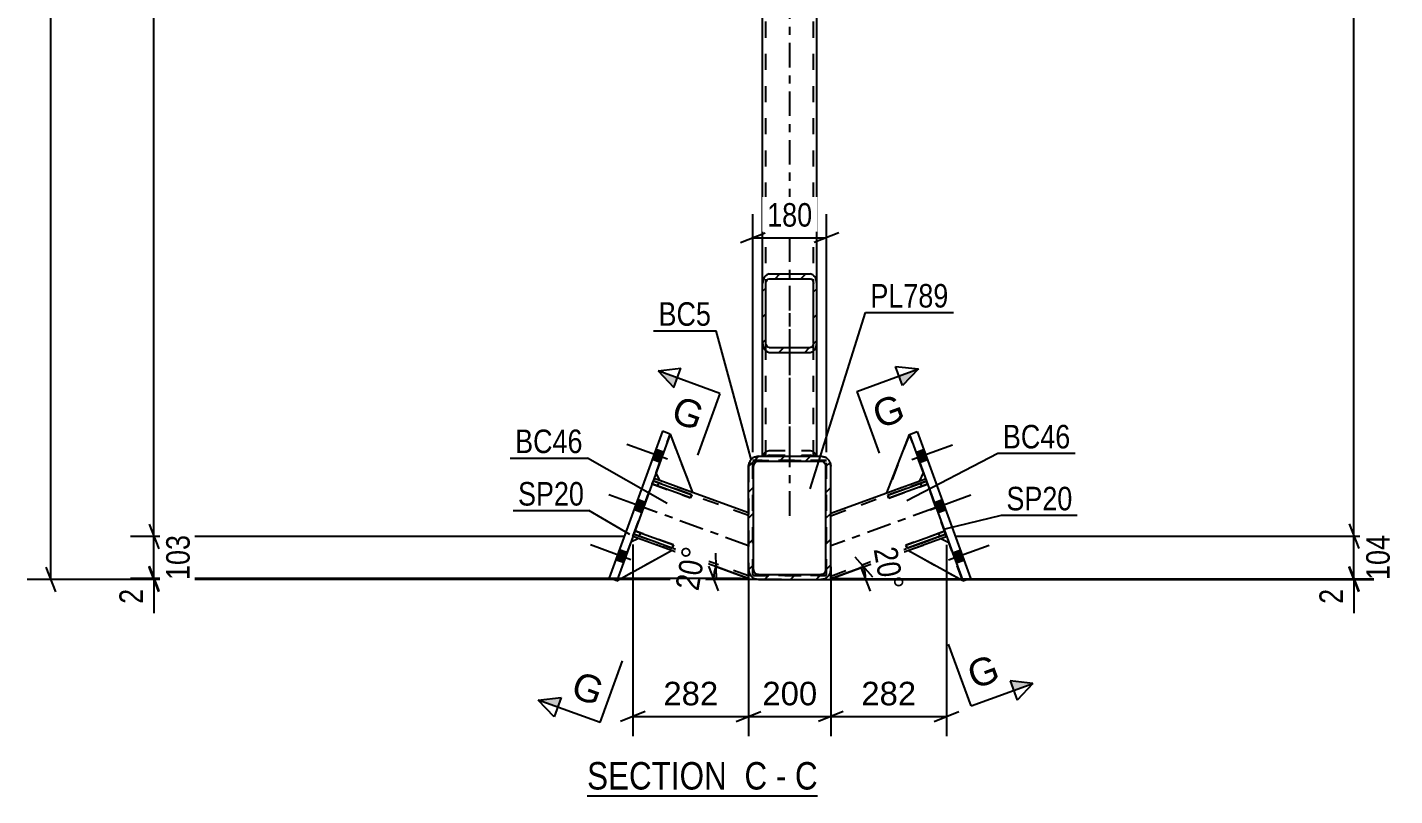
# Model space of a CAD drawing. Header units: millimetres. Extents: x 0 to 841, y 0 to 594.
# Drawn here: x 300.2 to 466.7, y 310.8 to 404.3 of the extents above; entities that cross this region are included whole.
import ezdxf

# ---------------------------------------------------------------- set-up
doc = ezdxf.new("R2010")
doc.units = ezdxf.units.MM
doc.linetypes.add('DXK_LINE_DOT2', pattern=[3.9198, 1.9599, -1.9599])
doc.linetypes.add('DXK_LINE_DOT3', pattern=[5.9187, 2.979, -0.9799, 0.9799, -0.9799])
doc.styles.add('Arial', font='arial.ttf', dxfattribs={"height": 0.2})
doc.styles.add('Arial Narrow', font='ARIALN.TTF', dxfattribs={"height": 0.2})

# ---------------------------------------------------------------- blocks, each defined once
blk = doc.blocks.new('Unknown-318891679-12 - 5381')
at = {"color": 6, "linetype": 'Continuous'}
blk.add_line((368.37, 310.77), (396.44, 310.77), dxfattribs=at)
at = {"color": 0, "linetype": 'Continuous'}
for points in [[(386.48, 311.52), (386.48, 315.02), (368.37, 315.02), (368.37, 311.52)], [(390.3, 311.52), (390.3, 315.02), (387.53, 315.02), (387.53, 311.52)], [(392.63, 311.52), (392.63, 315.02), (391.35, 315.02), (391.35, 311.52)], [(396.44, 311.52), (396.44, 315.02), (393.68, 315.02), (393.68, 311.52)]]:
    blk.add_wipeout(points, dxfattribs=at)
at = {"color": 7, "linetype": 'Continuous', "style": 'Arial Narrow'}
for s, p in [('SECTION ', (368.37, 311.52)), ('C', (387.53, 311.52)), ('C', (393.68, 311.52)), ('-', (391.35, 311.52))]:
    blk.add_text(s, height=3.34, dxfattribs=at).set_placement(p)
blk = doc.blocks.new('Part-318891679-5391 - 5381')
at = {"color": 7, "linetype": 'DXK_LINE_DOT2'}
for p, q in [((411.9, 342.97), (407.2, 341.26)), ((412.04, 342.6), (411.9, 342.97)), ((407.34, 340.89), (412.04, 342.6)), ((411.33, 342.34), (411.2, 342.71)), ((407.2, 341.26), (407.34, 340.89))]:
    blk.add_line(p, q, dxfattribs=at)
blk = doc.blocks.new('Part-318891679-5387 - 5381')
at = {"color": 2, "linetype": 'Continuous'}
for p, q in [((404.88, 347.65), (407.61, 354.76)), ((408.87, 349.1), (409.32, 350.07)), ((404.88, 347.65), (408.87, 349.1))]:
    blk.add_line(p, q, dxfattribs=at)
at = {"color": 7, "linetype": 'DXK_LINE_DOT2'}
blk.add_line((409.32, 350.07), (407.61, 354.76), dxfattribs=at)
blk = doc.blocks.new('Part-318891679-5388 - 5381')
at = {"color": 7, "linetype": 'DXK_LINE_DOT2'}
for p, q in [((407.61, 354.76), (404.88, 347.65)), ((409.32, 350.07), (407.61, 354.76)), ((408.87, 349.1), (409.32, 350.07)), ((404.88, 347.65), (408.87, 349.1))]:
    blk.add_line(p, q, dxfattribs=at)
blk = doc.blocks.new('Part-318891679-5453 - 5381')
at = {"linetype": 'Continuous'}
h = blk.add_hatch(dxfattribs=at)
h.set_pattern_fill('', scale=0.7, style=0, pattern_type=0)
h.set_pattern_definition([(45, (389.7443, 365.8954), (-1.57154, 1.57154), [])])
h.paths.add_polyline_path([(389.74, 373.13), (389.74, 365.9), (389.81, 365.45), (389.98, 365.08), (390.24, 364.83), (390.54, 364.74), (395.54, 364.74), (395.85, 364.83), (396.11, 365.08), (396.28, 365.45), (396.34, 365.9), (396.34, 373.13), (396.28, 373.57), (396.11, 373.95), (395.85, 374.2), (395.54, 374.29), (390.54, 374.29), (390.24, 374.2), (389.98, 373.95), (389.81, 373.57)])
h.paths.add_polyline_path([(390.26, 373.54), (390.39, 373.67), (390.54, 373.71), (395.54, 373.71), (395.7, 373.67), (395.83, 373.54), (395.91, 373.35), (395.94, 373.13), (395.94, 365.9), (395.91, 365.67), (395.83, 365.49), (395.7, 365.36), (395.54, 365.32), (390.54, 365.32), (390.39, 365.36), (390.26, 365.49), (390.17, 365.67), (390.14, 365.9), (390.14, 373.13), (390.17, 373.35)])
at = {"color": 2, "linetype": 'Continuous'}
for p, q in [((389.81, 373.57), (389.74, 373.13)), ((389.74, 365.9), (389.74, 373.13)), ((390.14, 373.13), (390.17, 373.35)), ((390.14, 365.9), (390.14, 373.13)), ((390.54, 374.29), (390.24, 374.2)), ((390.39, 373.67), (390.54, 373.71)), ((390.54, 374.29), (395.54, 374.29)), ((390.54, 373.71), (395.54, 373.71)), ((395.85, 374.2), (395.54, 374.29)), ((395.54, 373.71), (395.7, 373.67)), ((395.91, 373.35), (395.94, 373.13)), ((395.94, 365.9), (395.94, 373.13)), ((396.34, 373.13), (396.28, 373.57)), ((396.34, 365.9), (396.34, 373.13)), ((389.74, 352.09), (389.74, 365.9)), ((389.74, 365.9), (389.81, 365.45)), ((390.17, 365.67), (390.14, 365.9)), ((390.24, 364.83), (390.54, 364.74)), ((390.54, 365.32), (390.39, 365.36)), ((390.54, 365.32), (395.54, 365.32)), ((390.54, 364.74), (395.54, 364.74)), ((395.7, 365.36), (395.54, 365.32)), ((395.54, 364.74), (395.85, 364.83)), ((395.94, 365.9), (395.91, 365.67)), ((396.28, 365.45), (396.34, 365.9)), ((396.34, 352.09), (396.34, 365.9))]:
    blk.add_line(p, q, dxfattribs=at)
at = {"color": 7, "linetype": 'DXK_LINE_DOT2'}
for p, q in [((389.74, 365.9), (389.74, 373.13)), ((390.14, 352.09), (390.14, 373.13)), ((395.94, 352.09), (395.94, 373.13)), ((396.34, 365.9), (396.34, 373.13)), ((396.34, 352.09), (389.74, 352.09)), ((389.81, 352.09), (389.98, 352.47)), ((389.98, 352.47), (390.24, 352.73)), ((390.24, 352.73), (390.54, 352.81)), ((390.39, 352.19), (390.28, 352.09)), ((390.54, 352.24), (390.39, 352.19)), ((390.54, 352.81), (395.54, 352.81)), ((390.54, 352.24), (395.54, 352.24)), ((395.54, 352.81), (395.85, 352.73)), ((395.7, 352.19), (395.54, 352.24)), ((395.8, 352.09), (395.7, 352.19)), ((395.85, 352.73), (396.11, 352.47)), ((396.11, 352.47), (396.28, 352.09))]:
    blk.add_line(p, q, dxfattribs=at)
at = {"color": 7, "linetype": 'DXK_LINE_DOT3'}
blk.add_line((393.04, 344.86), (393.04, 369.51), dxfattribs=at)
at = {"color": 2, "linetype": 'Continuous'}
for centre, radius, start, end in [((390.83, 373.33), 1.05, 124.1735, 166.5321), ((390.69, 373.23), 0.527, 124.1735, 166.5321), ((395.4, 373.23), 0.527, 13.4679, 55.8265), ((395.26, 373.33), 1.05, 13.4679, 55.8265), ((390.83, 365.7), 1.05, 193.4679, 235.8265), ((390.69, 365.8), 0.527, 193.4679, 235.8265), ((395.4, 365.8), 0.527, 304.1735, 346.5321), ((395.26, 365.7), 1.05, 304.1735, 346.5321)]:
    blk.add_arc(centre, radius, start, end, dxfattribs=at)
blk = doc.blocks.new('Part-318891679-5389 - 5381')
at = {"color": 2, "linetype": 'Continuous'}
for p, q in [((376.41, 349.11), (376.27, 348.73)), ((380.97, 347.02), (376.27, 348.73)), ((376.41, 349.11), (381.11, 347.4)), ((381.11, 347.4), (380.97, 347.02))]:
    blk.add_line(p, q, dxfattribs=at)
at = {"color": 7, "linetype": 'DXK_LINE_DOT2'}
blk.add_line((376.98, 348.48), (377.12, 348.85), dxfattribs=at)
blk = doc.blocks.new('Part-318891679-5390 - 5381')
at = {"color": 7, "linetype": 'DXK_LINE_DOT2'}
for p, q in [((376.41, 349.11), (376.27, 348.73)), ((376.27, 348.73), (380.97, 347.02)), ((381.11, 347.4), (376.41, 349.11)), ((376.98, 348.48), (377.12, 348.85)), ((380.97, 347.02), (381.11, 347.4))]:
    blk.add_line(p, q, dxfattribs=at)
blk = doc.blocks.new('Part-318891679-5464 - 5381')
at = {"color": 7, "linetype": 'DXK_LINE_DOT2'}
for p, q in [((398.04, 344.85), (409.68, 349.08)), ((404.88, 347.65), (408.87, 349.1)), ((412.14, 342.31), (409.57, 349.36)), ((398.04, 338.29), (398.04, 345.16)), ((398.04, 344.82), (398.04, 344.85)), ((398.04, 337.5), (412.04, 342.6)), ((407.44, 340.6), (411.43, 342.06)), ((398.04, 337.37), (398.04, 337.58))]:
    blk.add_line(p, q, dxfattribs=at)
at = {"color": 2, "linetype": 'Continuous'}
for p, q in [((408.87, 349.1), (409.57, 349.36)), ((398.04, 345.16), (404.88, 347.65)), ((411.43, 342.06), (412.14, 342.31)), ((398.04, 337.18), (407.44, 340.6)), ((398.04, 337.58), (398.04, 338.29)), ((398.04, 337.23), (398.04, 337.58)), ((398.04, 337.18), (398.04, 337.23))]:
    blk.add_line(p, q, dxfattribs=at)
at = {"color": 7, "linetype": 'DXK_LINE_DOT3'}
blk.add_line((410.86, 345.84), (398.04, 341.17), dxfattribs=at)
blk = doc.blocks.new('Part-318891679-5404 - 5381')
at = {"color": 2, "linetype": 'Continuous'}
for p, q in [((404.98, 347.37), (409.68, 349.08)), ((409.81, 348.7), (405.12, 346.99)), ((409.68, 349.08), (409.81, 348.7)), ((405.08, 347.09), (404.98, 347.37)), ((405.12, 346.99), (405.08, 347.09))]:
    blk.add_line(p, q, dxfattribs=at)
at = {"color": 7, "linetype": 'DXK_LINE_DOT2'}
for p, q in [((409.11, 348.45), (408.97, 348.82)), ((405.08, 347.09), (405.08, 347.09))]:
    blk.add_line(p, q, dxfattribs=at)
blk = doc.blocks.new('Part-318891679-5469 - 5381')
at = {"linetype": 'Continuous'}
h = blk.add_hatch(dxfattribs=at)
h.set_pattern_fill('', scale=0.7, style=0, pattern_type=0)
h.set_pattern_definition([(45, (388.0443, 338.2879), (-1.57154, 1.57154), [])])
h.paths.add_polyline_path([(388.04, 350.89), (388.04, 338.29), (388.14, 337.83), (388.4, 337.44), (388.79, 337.18), (389.24, 337.09), (396.84, 337.09), (397.3, 337.18), (397.69, 337.44), (397.95, 337.83), (398.04, 338.29), (398.04, 350.89), (397.95, 351.35), (397.69, 351.74), (397.3, 352), (396.84, 352.09), (389.24, 352.09), (388.79, 352), (388.4, 351.74), (388.14, 351.35)])
h.paths.add_polyline_path([(388.82, 351.31), (389.01, 351.44), (389.24, 351.49), (396.84, 351.49), (397.07, 351.44), (397.27, 351.31), (397.4, 351.12), (397.44, 350.89), (397.44, 338.29), (397.4, 338.06), (397.27, 337.86), (397.07, 337.73), (396.84, 337.69), (389.24, 337.69), (389.01, 337.73), (388.82, 337.86), (388.69, 338.06), (388.64, 338.29), (388.64, 350.89), (388.69, 351.12)])
at = {"color": 7, "linetype": 'DXK_LINE_DOT2'}
for p, q in [((388.04, 350.89), (388.14, 351.35)), ((388.79, 352), (389.24, 352.09)), ((389.24, 351.49), (389.01, 351.44)), ((389.24, 352.09), (396.84, 352.09)), ((389.24, 351.49), (396.84, 351.49)), ((396.84, 352.09), (397.3, 352)), ((397.07, 351.44), (396.84, 351.49)), ((397.95, 351.35), (398.04, 350.89)), ((388.04, 350.89), (388.04, 338.29)), ((388.69, 351.12), (388.64, 350.89)), ((388.64, 338.29), (388.64, 350.89)), ((397.44, 350.89), (397.4, 351.12)), ((397.44, 338.29), (397.44, 350.89)), ((398.04, 338.29), (398.04, 350.89)), ((388.14, 337.83), (388.04, 338.29)), ((388.64, 338.29), (388.69, 338.06)), ((397.4, 338.06), (397.44, 338.29)), ((398.04, 338.29), (397.95, 337.83)), ((389.24, 337.09), (388.79, 337.18)), ((389.01, 337.73), (389.24, 337.69)), ((389.24, 337.69), (396.84, 337.69)), ((389.24, 337.09), (396.84, 337.09)), ((396.84, 337.69), (397.07, 337.73)), ((397.3, 337.18), (396.84, 337.09))]:
    blk.add_line(p, q, dxfattribs=at)
at = {"color": 2, "linetype": 'Continuous'}
for p, q in [((388.14, 351.35), (388.04, 350.89)), ((389.24, 352.09), (388.79, 352)), ((389.01, 351.44), (389.24, 351.49)), ((389.24, 352.09), (389.24, 352.09)), ((389.24, 352.09), (396.84, 352.09)), ((389.24, 351.49), (389.24, 351.49)), ((389.24, 351.49), (396.84, 351.49)), ((396.84, 352.09), (396.84, 352.09)), ((397.3, 352), (396.84, 352.09)), ((396.84, 351.49), (396.84, 351.49)), ((396.84, 351.49), (397.07, 351.44)), ((398.04, 350.89), (397.95, 351.35)), ((388.04, 350.89), (388.04, 350.89)), ((388.04, 338.29), (388.04, 350.89)), ((388.64, 350.89), (388.69, 351.12)), ((388.64, 350.89), (388.64, 350.89)), ((388.64, 338.29), (388.64, 350.89)), ((397.4, 351.12), (397.44, 350.89)), ((397.44, 350.89), (397.44, 350.89)), ((397.44, 338.29), (397.44, 350.89)), ((398.04, 350.89), (398.04, 350.89)), ((398.04, 338.29), (398.04, 350.89)), ((388.04, 338.29), (388.04, 338.29)), ((388.04, 338.29), (388.14, 337.83)), ((388.64, 338.29), (388.64, 338.29)), ((388.69, 338.06), (388.64, 338.29)), ((397.44, 338.29), (397.4, 338.06)), ((397.44, 338.29), (397.44, 338.29)), ((397.95, 337.83), (398.04, 338.29)), ((398.04, 338.29), (398.04, 338.29)), ((388.79, 337.18), (389.24, 337.09)), ((389.24, 337.69), (389.01, 337.73)), ((389.24, 337.69), (389.24, 337.69)), ((389.24, 337.69), (396.84, 337.69)), ((389.24, 337.09), (389.24, 337.09)), ((389.24, 337.09), (396.84, 337.09)), ((397.07, 337.73), (396.84, 337.69)), ((396.84, 337.69), (396.84, 337.69)), ((396.84, 337.09), (397.3, 337.18)), ((396.84, 337.09), (396.84, 337.09))]:
    blk.add_line(p, q, dxfattribs=at)
at = {"color": 7, "linetype": 'DXK_LINE_DOT3'}
blk.add_line((393.04, 344.59), (393.04, 344.59), dxfattribs=at)
at = {"color": 7, "linetype": 'DXK_LINE_DOT2'}
for centre, radius, start, end in [((389.24, 350.89), 1.2, 112.5, 157.5), ((389.24, 350.89), 0.6, 112.5, 157.5), ((396.84, 350.89), 0.6, 22.5, 67.5), ((396.84, 350.89), 1.2, 22.5, 67.5), ((389.24, 338.29), 0.6, 202.5, 247.5), ((396.84, 338.29), 0.6, 292.5, 337.5), ((389.24, 338.29), 1.2, 202.5, 247.5), ((396.84, 338.29), 1.2, 292.5, 337.5)]:
    blk.add_arc(centre, radius, start, end, dxfattribs=at)
at = {"color": 2, "linetype": 'Continuous'}
for centre, radius, start, end in [((389.24, 350.89), 1.2, 112.5, 157.5), ((389.24, 350.89), 0.6, 112.5, 157.5), ((396.84, 350.89), 0.6, 22.5, 67.5), ((396.84, 350.89), 1.2, 22.5, 67.5), ((389.24, 338.29), 0.6, 202.5, 247.5), ((396.84, 338.29), 0.6, 292.5, 337.5), ((389.24, 338.29), 1.2, 202.5, 247.5), ((396.84, 338.29), 1.2, 292.5, 337.5)]:
    blk.add_arc(centre, radius, start, end, dxfattribs=at)
blk = doc.blocks.new('Part-318891679-5405 - 5381')
at = {"color": 2, "linetype": 'Continuous'}
for p, q in [((374.19, 343), (374.05, 342.62)), ((374.19, 343), (378.89, 341.29)), ((378.75, 340.91), (374.05, 342.62)), ((378.89, 341.29), (378.75, 340.91))]:
    blk.add_line(p, q, dxfattribs=at)
at = {"color": 7, "linetype": 'DXK_LINE_DOT2'}
blk.add_line((374.76, 342.37), (374.89, 342.74), dxfattribs=at)
blk = doc.blocks.new('Bolt-318891679-5477 - 5381')
at = {"linetype": 'Continuous'}
for points in [[(377.23, 351.36), (377.68, 352.58), (376.74, 352.93), (376.29, 351.71)], [(377.23, 351.36), (377.68, 352.58), (376.74, 352.93), (376.29, 351.71)], [(377.23, 351.36), (377.68, 352.58), (376.74, 352.93), (376.29, 351.71)], [(375.01, 345.26), (375.45, 346.48), (374.51, 346.82), (374.07, 345.6)], [(375.01, 345.26), (375.45, 346.48), (374.51, 346.82), (374.07, 345.6)], [(372.79, 339.15), (373.23, 340.37), (372.29, 340.71), (371.85, 339.49)], [(372.79, 339.15), (373.23, 340.37), (372.29, 340.71), (371.85, 339.49)], [(372.79, 339.15), (373.23, 340.37), (372.29, 340.71), (371.85, 339.49)]]:
    blk.add_hatch(color=1, dxfattribs=at).paths.add_polyline_path(points)
at = {"color": 1, "linetype": 'Continuous'}
for p, q in [((378.16, 351.72), (373.23, 353.51)), ((378.16, 351.72), (373.23, 353.51)), ((378.16, 351.72), (373.23, 353.51)), ((377.23, 351.36), (376.29, 351.71)), ((377.23, 351.36), (376.29, 351.71)), ((377.23, 351.36), (376.29, 351.71)), ((377.68, 352.58), (376.74, 352.93)), ((377.68, 352.58), (376.74, 352.93)), ((377.68, 352.58), (376.74, 352.93)), ((375.94, 345.61), (371, 347.41)), ((375.94, 345.61), (371, 347.41)), ((375.45, 346.48), (374.51, 346.82)), ((375.45, 346.48), (374.51, 346.82)), ((375.01, 345.26), (374.07, 345.6)), ((375.01, 345.26), (374.07, 345.6)), ((373.71, 339.5), (368.78, 341.3)), ((373.71, 339.5), (368.78, 341.3)), ((373.71, 339.5), (368.78, 341.3)), ((373.23, 340.37), (372.29, 340.71)), ((373.23, 340.37), (372.29, 340.71)), ((373.23, 340.37), (372.29, 340.71)), ((372.79, 339.15), (371.85, 339.49)), ((372.79, 339.15), (371.85, 339.49)), ((372.79, 339.15), (371.85, 339.49))]:
    blk.add_line(p, q, dxfattribs=at)
blk = doc.blocks.new('Part-318891679-5484 - 5381')
at = {"color": 2, "linetype": 'Continuous'}
for p, q in [((407.61, 354.76), (408.55, 355.11)), ((407.61, 354.76), (414.11, 336.91)), ((408.55, 355.11), (415.05, 337.25)), ((414.11, 336.91), (415.05, 337.25))]:
    blk.add_line(p, q, dxfattribs=at)
blk = doc.blocks.new('Part-318891679-5489 - 5381')
at = {"color": 7, "linetype": 'DXK_LINE_DOT2'}
for p, q in [((373.95, 342.34), (376.51, 349.39)), ((388.04, 344.87), (376.41, 349.11)), ((381.21, 347.68), (377.22, 349.13)), ((388.04, 338.29), (388.04, 345.19)), ((388.04, 344.85), (388.04, 344.87)), ((388.04, 337.53), (374.05, 342.62)), ((378.65, 340.63), (374.65, 342.09)), ((388.04, 337.53), (388.04, 337.85))]:
    blk.add_line(p, q, dxfattribs=at)
at = {"color": 2, "linetype": 'Continuous'}
for p, q in [((377.22, 349.13), (376.51, 349.39)), ((388.04, 345.19), (381.21, 347.68)), ((374.65, 342.09), (373.95, 342.34)), ((388.04, 337.21), (378.65, 340.63)), ((388.04, 337.21), (388.04, 338.29))]:
    blk.add_line(p, q, dxfattribs=at)
at = {"color": 7, "linetype": 'DXK_LINE_DOT3'}
blk.add_line((388.04, 341.2), (375.23, 345.87), dxfattribs=at)
blk = doc.blocks.new('Part-318891679-5425 - 5381')
at = {"color": 7, "linetype": 'DXK_LINE_DOT2'}
for p, q in [((396.34, 496.59), (389.74, 496.59)), ((389.74, 475.54), (389.74, 496.59)), ((390.14, 352.09), (390.14, 496.59)), ((395.94, 352.09), (395.94, 496.59)), ((396.34, 475.54), (396.34, 496.59)), ((389.74, 352.09), (389.74, 373.13)), ((396.34, 352.09), (396.34, 373.13)), ((396.34, 352.09), (389.74, 352.09))]:
    blk.add_line(p, q, dxfattribs=at)
at = {"color": 7, "linetype": 'DXK_LINE_DOT3'}
blk.add_line((393.04, 352.09), (393.04, 496.59), dxfattribs=at)
at = {"color": 2, "linetype": 'Continuous'}
for p, q in [((389.74, 373.13), (389.74, 475.54)), ((396.34, 373.13), (396.34, 475.54))]:
    blk.add_line(p, q, dxfattribs=at)
blk = doc.blocks.new('Part-318891679-5430 - 5381')
at = {"color": 2, "linetype": 'Continuous'}
for p, q in [((407.44, 340.6), (411.43, 342.06)), ((411.43, 342.06), (412.4, 341.61)), ((414.11, 336.91), (407.44, 340.6))]:
    blk.add_line(p, q, dxfattribs=at)
at = {"color": 7, "linetype": 'DXK_LINE_DOT2'}
blk.add_line((414.11, 336.91), (412.4, 341.61), dxfattribs=at)
blk = doc.blocks.new('Part-318891679-5431 - 5381')
at = {"color": 7, "linetype": 'DXK_LINE_DOT2'}
for p, q in [((407.44, 340.6), (411.43, 342.06)), ((411.43, 342.06), (412.4, 341.61)), ((412.4, 341.61), (414.11, 336.91)), ((414.11, 336.91), (407.44, 340.6))]:
    blk.add_line(p, q, dxfattribs=at)
blk = doc.blocks.new('Part-318891679-5432 - 5381')
at = {"color": 7, "linetype": 'DXK_LINE_DOT2'}
for p, q in [((409.68, 349.08), (404.98, 347.37)), ((405.12, 346.99), (409.81, 348.7)), ((409.11, 348.45), (408.97, 348.82)), ((409.81, 348.7), (409.68, 349.08)), ((404.98, 347.37), (405.12, 346.99))]:
    blk.add_line(p, q, dxfattribs=at)
blk = doc.blocks.new('Part-318891679-5433 - 5381')
at = {"color": 7, "linetype": 'DXK_LINE_DOT2'}
for p, q in [((374.19, 343), (374.05, 342.62)), ((378.89, 341.29), (374.19, 343)), ((374.05, 342.62), (378.75, 340.91)), ((374.76, 342.37), (374.89, 342.74)), ((378.75, 340.91), (378.89, 341.29))]:
    blk.add_line(p, q, dxfattribs=at)
blk = doc.blocks.new('Part-318891679-5438 - 5381')
at = {"color": 7, "linetype": 'DXK_LINE_DOT2'}
blk.add_line((376.77, 350.09), (378.48, 354.79), dxfattribs=at)
at = {"color": 2, "linetype": 'Continuous'}
for p, q in [((378.48, 354.79), (381.21, 347.68)), ((377.22, 349.13), (376.77, 350.09)), ((381.21, 347.68), (377.22, 349.13))]:
    blk.add_line(p, q, dxfattribs=at)
blk = doc.blocks.new('Part-318891679-5439 - 5381')
at = {"color": 7, "linetype": 'DXK_LINE_DOT2'}
for p, q in [((376.77, 350.09), (378.48, 354.79)), ((378.48, 354.79), (381.21, 347.68)), ((377.22, 349.13), (376.77, 350.09)), ((381.21, 347.68), (377.22, 349.13))]:
    blk.add_line(p, q, dxfattribs=at)
blk = doc.blocks.new('Part-318891679-5440 - 5381')
at = {"color": 7, "linetype": 'DXK_LINE_DOT2'}
blk.add_line((373.69, 341.64), (371.98, 336.94), dxfattribs=at)
at = {"color": 2, "linetype": 'Continuous'}
for p, q in [((374.65, 342.09), (373.69, 341.64)), ((378.65, 340.63), (374.65, 342.09)), ((371.98, 336.94), (378.65, 340.63))]:
    blk.add_line(p, q, dxfattribs=at)
blk = doc.blocks.new('Part-318891679-5441 - 5381')
at = {"color": 7, "linetype": 'DXK_LINE_DOT2'}
for p, q in [((373.69, 341.64), (371.98, 336.94)), ((374.65, 342.09), (373.69, 341.64)), ((378.65, 340.63), (374.65, 342.09)), ((371.98, 336.94), (378.65, 340.63))]:
    blk.add_line(p, q, dxfattribs=at)
blk = doc.blocks.new('Bolt-318891679-5478 - 5381')
at = {"linetype": 'Continuous'}
for points in [[(409.8, 351.68), (409.35, 352.9), (408.41, 352.56), (408.86, 351.33)], [(409.8, 351.68), (409.35, 352.9), (408.41, 352.56), (408.86, 351.33)], [(409.8, 351.68), (409.35, 352.9), (408.41, 352.56), (408.86, 351.33)], [(412.02, 345.57), (411.57, 346.79), (410.63, 346.45), (411.08, 345.23)], [(412.02, 345.57), (411.57, 346.79), (410.63, 346.45), (411.08, 345.23)], [(414.24, 339.46), (413.8, 340.68), (412.86, 340.34), (413.3, 339.12)], [(414.24, 339.46), (413.8, 340.68), (412.86, 340.34), (413.3, 339.12)], [(414.24, 339.46), (413.8, 340.68), (412.86, 340.34), (413.3, 339.12)]]:
    blk.add_hatch(color=1, dxfattribs=at).paths.add_polyline_path(points)
at = {"color": 1, "linetype": 'Continuous'}
for p, q in [((407.93, 351.69), (412.86, 353.48)), ((407.93, 351.69), (412.86, 353.48)), ((407.93, 351.69), (412.86, 353.48)), ((408.41, 352.56), (409.35, 352.9)), ((408.41, 352.56), (409.35, 352.9)), ((408.41, 352.56), (409.35, 352.9)), ((408.86, 351.33), (409.8, 351.68)), ((408.86, 351.33), (409.8, 351.68)), ((408.86, 351.33), (409.8, 351.68)), ((410.15, 345.58), (415.09, 347.38)), ((410.15, 345.58), (415.09, 347.38)), ((410.63, 346.45), (411.57, 346.79)), ((410.63, 346.45), (411.57, 346.79)), ((411.08, 345.23), (412.02, 345.57)), ((411.08, 345.23), (412.02, 345.57)), ((412.38, 339.47), (417.31, 341.27)), ((412.38, 339.47), (417.31, 341.27)), ((412.38, 339.47), (417.31, 341.27)), ((412.86, 340.34), (413.8, 340.68)), ((412.86, 340.34), (413.8, 340.68)), ((412.86, 340.34), (413.8, 340.68)), ((413.3, 339.12), (414.24, 339.46)), ((413.3, 339.12), (414.24, 339.46)), ((413.3, 339.12), (414.24, 339.46))]:
    blk.add_line(p, q, dxfattribs=at)
blk = doc.blocks.new('Part-318891679-5500 - 5381')
at = {"color": 7, "linetype": 'DXK_LINE_DOT2'}
for p, q in [((388.54, 337.59), (388.54, 351.59)), ((397.54, 351.59), (388.54, 351.59)), ((388.54, 351.59), (397.54, 351.59)), ((397.54, 337.59), (397.54, 351.59)), ((397.54, 337.59), (388.54, 337.59)), ((388.54, 337.59), (397.54, 337.59))]:
    blk.add_line(p, q, dxfattribs=at)
blk = doc.blocks.new('Part-318891679-5507 - 5381')
at = {"color": 2, "linetype": 'Continuous'}
for p, q in [((377.54, 355.14), (371.04, 337.28)), ((378.48, 354.79), (371.98, 336.94)), ((378.48, 354.79), (377.54, 355.14)), ((371.98, 336.94), (371.04, 337.28))]:
    blk.add_line(p, q, dxfattribs=at)
blk = doc.blocks.new('Part-318891679-5589 - 5381')
at = {"color": 2, "linetype": 'Continuous'}
for p, q in [((407.2, 341.26), (411.9, 342.97)), ((411.9, 342.97), (412.04, 342.6)), ((412.04, 342.6), (407.34, 340.89)), ((407.24, 341.17), (407.2, 341.26)), ((407.34, 340.89), (407.24, 341.17))]:
    blk.add_line(p, q, dxfattribs=at)
at = {"color": 7, "linetype": 'DXK_LINE_DOT2'}
for p, q in [((411.33, 342.34), (411.2, 342.71)), ((407.24, 341.17), (407.24, 341.17))]:
    blk.add_line(p, q, dxfattribs=at)
blk = doc.blocks.new('AngleDimension-318891679-5663 - 5381')
at = {"color": 7, "linetype": 'Continuous'}
for p, q in [((400.96, 339.84), (403.11, 337.43)), ((402.03, 338.64), (398.04, 337.18)), ((398.98, 337.53), (402.03, 338.64)), ((402.89, 335.68), (401.69, 338.68)), ((402.29, 337.18), (398.04, 337.18))]:
    blk.add_line(p, q, dxfattribs=at)
blk.add_arc((398.04, 337.18), 4.25, 0, 20, dxfattribs=at)
at = {"color": 0}
blk.add_wipeout([(403.67, 334.9), (407.81, 335.63), (406.69, 341.99), (402.55, 341.26)], dxfattribs=at)
at = {"color": 3, "style": 'Arial Narrow'}
blk.add_text('20°', height=2.863, rotation=-80.0021, dxfattribs=at).set_placement((403.25, 340.77))
blk = doc.blocks.new('StraightDimension-318891679-11767 - 5381')
at = {"color": 7, "linetype": 'Continuous'}
for p, q in [((315.03, 338.71), (316.23, 335.71)), ((316.23, 335.59), (315.03, 338.59)), ((387.04, 337.21), (312.78, 337.21)), ((390.23, 337.09), (312.78, 337.09)), ((315.63, 337.09), (315.63, 337.21))]:
    blk.add_line(p, q, dxfattribs=at)
at = {"color": 0}
blk.add_wipeout([(314.88, 336.56), (310.68, 336.56), (310.68, 333.53), (314.88, 333.53)], dxfattribs=at)
at = {"color": 7, "linetype": 'Continuous'}
blk.add_line((315.63, 337.09), (315.63, 333.01), dxfattribs=at)
blk.add_line((315.63, 337.09), (315.63, 333.01), dxfattribs=at)
at = {"color": 3, "style": 'Arial Narrow'}
blk.add_text('2', height=2.86, rotation=90.0002, dxfattribs=at).set_placement((314.28, 334.13))
blk = doc.blocks.new('StraightDimension-318891679-5657 - 5381')
at = {"color": 7, "linetype": 'Continuous'}
for p, q in [((303.06, 337.09), (303.06, 543.81)), ((302.46, 338.59), (303.66, 335.59)), ((392.04, 337.09), (300.21, 337.09))]:
    blk.add_line(p, q, dxfattribs=at)
blk = doc.blocks.new('AngleDimension-318891679-5678 - 5381')
at = {"color": 7, "linetype": 'Continuous'}
for p, q in [((383.99, 340.28), (384.1, 337.05)), ((384.39, 335.71), (383.19, 338.71)), ((387.1, 337.55), (384.04, 338.67)), ((384.04, 338.67), (388.04, 337.21)), ((383.79, 337.21), (388.04, 337.21))]:
    blk.add_line(p, q, dxfattribs=at)
blk.add_arc((388.04, 337.21), 4.26, 160, 180, dxfattribs=at)
at = {"color": 0}
blk.add_wipeout([(383.53, 341.29), (379.39, 342.02), (378.27, 335.66), (382.41, 334.93)], dxfattribs=at)
at = {"color": 3, "style": 'Arial Narrow'}
blk.add_text('20°', height=2.863, rotation=80.0021, dxfattribs=at).set_placement((381.92, 335.62))
blk = doc.blocks.new('StraightDimension-318891679-5938 - 5381')
at = {"color": 7, "linetype": 'Continuous'}
for p, q in [((373.95, 341.34), (373.95, 318.02)), ((388.04, 338.65), (388.04, 318.02)), ((375.45, 321.02), (372.45, 319.82)), ((373.95, 320.42), (388.04, 320.42)), ((386.54, 319.82), (389.54, 321.02))]:
    blk.add_line(p, q, dxfattribs=at)
at = {"color": 0}
blk.add_wipeout([(384.93, 321.17), (384.93, 325.37), (377.06, 325.37), (377.06, 321.17)], dxfattribs=at)
at = {"color": 3, "style": 'Arial'}
blk.add_text('282', height=2.865, dxfattribs=at).set_placement((377.66, 321.77))
blk = doc.blocks.new('StraightDimension-318891679-5913 - 5381')
at = {"color": 7, "linetype": 'Continuous'}
for p, q in [((388.54, 352.59), (388.54, 381.55)), ((397.54, 352.59), (397.54, 381.55)), ((387.04, 378.1), (390.04, 379.3)), ((388.54, 378.7), (397.54, 378.7)), ((399.04, 379.3), (396.04, 378.1))]:
    blk.add_line(p, q, dxfattribs=at)
at = {"color": 0}
blk.add_wipeout([(396.39, 379.45), (396.39, 383.65), (389.7, 383.65), (389.7, 379.45)], dxfattribs=at)
at = {"color": 3, "style": 'Arial Narrow'}
blk.add_text('180', height=2.863, dxfattribs=at).set_placement((390.3, 380.05))
blk = doc.blocks.new('StraightDimension-318891679-5918 - 5381')
at = {"color": 7, "linetype": 'Continuous'}
for p, q in [((388.04, 338.65), (388.04, 318.02)), ((398.04, 338.65), (398.04, 318.02)), ((386.54, 319.82), (389.54, 321.02)), ((388.04, 320.42), (398.04, 320.42)), ((399.54, 321.02), (396.54, 319.82))]:
    blk.add_line(p, q, dxfattribs=at)
at = {"color": 0}
blk.add_wipeout([(396.98, 321.17), (396.98, 325.37), (389.11, 325.37), (389.11, 321.17)], dxfattribs=at)
at = {"color": 3, "style": 'Arial'}
blk.add_text('200', height=2.865, dxfattribs=at).set_placement((389.71, 321.77))
blk = doc.blocks.new('StraightDimension-318891679-5928 - 5381')
at = {"color": 7, "linetype": 'Continuous'}
for p, q in [((412.14, 341.31), (412.14, 318.02)), ((398.04, 338.65), (398.04, 318.02)), ((399.54, 321.02), (396.54, 319.82)), ((398.04, 320.42), (412.14, 320.42)), ((410.64, 319.82), (413.64, 321.02))]:
    blk.add_line(p, q, dxfattribs=at)
at = {"color": 0}
blk.add_wipeout([(409.03, 321.17), (409.03, 325.37), (401.16, 325.37), (401.16, 321.17)], dxfattribs=at)
at = {"color": 3, "style": 'Arial'}
blk.add_text('282', height=2.865, dxfattribs=at).set_placement((401.76, 321.77))
blk = doc.blocks.new('StraightDimension-318891679-11765 - 5381')
at = {"color": 7, "linetype": 'Continuous'}
for p, q in [((316.23, 501.99), (315.03, 504.99)), ((387.04, 503.49), (312.78, 503.49)), ((315.63, 342.34), (315.63, 503.49)), ((315.03, 343.84), (316.23, 340.84)), ((372.95, 342.34), (312.78, 342.34))]:
    blk.add_line(p, q, dxfattribs=at)
at = {"color": 0}
blk.add_wipeout([(314.88, 427.17), (310.68, 427.17), (310.68, 418.66), (314.88, 418.66)], dxfattribs=at)
at = {"color": 3, "style": 'Arial Narrow'}
blk.add_text('3223', height=2.863, rotation=90.0002, dxfattribs=at).set_placement((314.28, 419.26))
blk = doc.blocks.new('StraightDimension-318891679-11766 - 5381')
at = {"color": 7, "linetype": 'Continuous'}
for p, q in [((315.03, 343.84), (316.23, 340.84)), ((372.95, 342.34), (313.23, 342.34)), ((315.63, 337.21), (315.63, 342.34)), ((316.23, 335.71), (315.03, 338.71)), ((387.04, 337.21), (313.23, 337.21))]:
    blk.add_line(p, q, dxfattribs=at)
at = {"color": 0}
blk.add_wipeout([(320.58, 343.12), (316.38, 343.12), (316.38, 336.43), (320.58, 336.43)], dxfattribs=at)
at = {"color": 3, "style": 'Arial Narrow'}
blk.add_text('103', height=2.863, rotation=90.0002, dxfattribs=at).set_placement((319.98, 337.03))
blk = doc.blocks.new('StraightDimension-318891679-11812 - 5381')
at = {"color": 7, "linetype": 'Continuous'}
for p, q in [((462.35, 501.96), (461.15, 504.96)), ((399.04, 503.46), (464.15, 503.46)), ((461.75, 342.36), (461.75, 503.46)), ((461.15, 343.86), (462.35, 340.86)), ((413.13, 342.36), (464.15, 342.36))]:
    blk.add_line(p, q, dxfattribs=at)
at = {"color": 0}
blk.add_wipeout([(461, 427.17), (456.8, 427.17), (456.8, 418.65), (461, 418.65)], dxfattribs=at)
at = {"color": 3, "style": 'Arial Narrow'}
blk.add_text('3222', height=2.863, rotation=90.0002, dxfattribs=at).set_placement((460.4, 419.25))
blk = doc.blocks.new('StraightDimension-318891679-11813 - 5381')
at = {"color": 7, "linetype": 'Continuous'}
for p, q in [((461.15, 343.86), (462.35, 340.86)), ((413.13, 342.36), (464.6, 342.36)), ((461.75, 337.18), (461.75, 342.36)), ((462.35, 335.68), (461.15, 338.68)), ((399.04, 337.18), (464.6, 337.18))]:
    blk.add_line(p, q, dxfattribs=at)
at = {"color": 0}
blk.add_wipeout([(466.7, 343.11), (462.5, 343.11), (462.5, 336.43), (466.7, 336.43)], dxfattribs=at)
at = {"color": 3, "style": 'Arial Narrow'}
blk.add_text('104', height=2.863, rotation=90.0002, dxfattribs=at).set_placement((466.1, 337.03))
blk = doc.blocks.new('StraightDimension-318891679-11814 - 5381')
at = {"color": 7, "linetype": 'Continuous'}
for p, q in [((461.15, 338.68), (462.35, 335.68)), ((462.35, 335.59), (461.15, 338.59)), ((396.48, 337.09), (464.15, 337.09)), ((399.04, 337.18), (464.15, 337.18)), ((461.75, 337.09), (461.75, 337.18))]:
    blk.add_line(p, q, dxfattribs=at)
at = {"color": 0}
blk.add_wipeout([(461, 336.56), (456.8, 336.56), (456.8, 333.53), (461, 333.53)], dxfattribs=at)
at = {"color": 7, "linetype": 'Continuous'}
blk.add_line((461.75, 337.09), (461.75, 333.01), dxfattribs=at)
blk.add_line((461.75, 337.09), (461.75, 333.01), dxfattribs=at)
at = {"color": 3, "style": 'Arial Narrow'}
blk.add_text('2', height=2.86, rotation=90.0002, dxfattribs=at).set_placement((460.4, 334.13))
blk = doc.blocks.new('Mark-318891679-5460 - 5381')
at = {"color": 0}
blk.add_wipeout([(427.22, 353.05), (427.22, 356.05), (419, 356.05), (419, 353.05)], dxfattribs=at)
blk.add_wipeout([(427.22, 353.05), (427.22, 356.05), (419, 356.05), (419, 353.05)], dxfattribs=at)
at = {"color": 30, "linetype": 'Continuous'}
for p, q in [((407.3, 346.71), (418.4, 352.45)), ((418.4, 352.45), (427.82, 352.45))]:
    blk.add_line(p, q, dxfattribs=at)
at = {"color": 3, "style": 'Arial Narrow'}
blk.add_text('BC46', height=2.863, dxfattribs=at).set_placement((419, 353.05))
blk = doc.blocks.new('Mark-318891679-5465 - 5381')
at = {"color": 0}
blk.add_wipeout([(383.47, 367.98), (383.47, 370.98), (377.07, 370.98), (377.07, 367.98)], dxfattribs=at)
blk.add_wipeout([(383.47, 367.98), (383.47, 370.98), (377.07, 370.98), (377.07, 367.98)], dxfattribs=at)
at = {"color": 30, "linetype": 'Continuous'}
for p in [(376.47, 367.38), (388.41, 351.56)]:
    blk.add_line(p, (384.07, 367.38), dxfattribs=at)
at = {"color": 3, "style": 'Arial Narrow'}
blk.add_text('BC5', height=2.863, dxfattribs=at).set_placement((377.07, 367.98))
blk = doc.blocks.new('Mark-318891679-5480 - 5381')
at = {"color": 0}
blk.add_wipeout([(427.46, 345.51), (427.46, 348.51), (419.43, 348.51), (419.43, 345.51)], dxfattribs=at)
blk.add_wipeout([(427.46, 345.51), (427.46, 348.51), (419.43, 348.51), (419.43, 345.51)], dxfattribs=at)
at = {"color": 30, "linetype": 'Continuous'}
for p, q in [((411.98, 343.24), (418.83, 344.91)), ((418.83, 344.91), (428.06, 344.91))]:
    blk.add_line(p, q, dxfattribs=at)
at = {"color": 3, "style": 'Arial Narrow'}
blk.add_text('SP20', height=2.863, dxfattribs=at).set_placement((419.43, 345.51))
blk = doc.blocks.new('Mark-318891679-5485 - 5381')
at = {"color": 0}
blk.add_wipeout([(367.83, 352.48), (367.83, 355.48), (359.61, 355.48), (359.61, 352.48)], dxfattribs=at)
blk.add_wipeout([(367.83, 352.48), (367.83, 355.48), (359.61, 355.48), (359.61, 352.48)], dxfattribs=at)
at = {"color": 30, "linetype": 'Continuous'}
for p in [(359.01, 351.88), (378.11, 346.34)]:
    blk.add_line(p, (368.43, 351.88), dxfattribs=at)
at = {"color": 3, "style": 'Arial Narrow'}
blk.add_text('BC46', height=2.863, dxfattribs=at).set_placement((359.61, 352.48))
blk = doc.blocks.new('Mark-318891679-5496 - 5381')
at = {"color": 0}
blk.add_wipeout([(412.37, 370.2), (412.37, 373.2), (402.87, 373.2), (402.87, 370.2)], dxfattribs=at)
blk.add_wipeout([(412.37, 370.2), (412.37, 373.2), (402.87, 373.2), (402.87, 370.2)], dxfattribs=at)
at = {"color": 30, "linetype": 'Continuous'}
for p, q in [((395.54, 348.12), (402.27, 369.6)), ((402.27, 369.6), (412.97, 369.6))]:
    blk.add_line(p, q, dxfattribs=at)
at = {"color": 3, "style": 'Arial Narrow'}
blk.add_text('PL789', height=2.863, dxfattribs=at).set_placement((402.87, 370.2))
blk = doc.blocks.new('Mark-318891679-5503 - 5381')
at = {"color": 0}
blk.add_wipeout([(367.99, 346.09), (367.99, 349.09), (359.96, 349.09), (359.96, 346.09)], dxfattribs=at)
blk.add_wipeout([(367.99, 346.09), (367.99, 349.09), (359.96, 349.09), (359.96, 346.09)], dxfattribs=at)
at = {"color": 30, "linetype": 'Continuous'}
for p in [(359.36, 345.49), (373.58, 342.57)]:
    blk.add_line(p, (368.59, 345.49), dxfattribs=at)
at = {"color": 3, "style": 'Arial Narrow'}
blk.add_text('SP20', height=2.863, dxfattribs=at).set_placement((359.96, 346.09))
blk = doc.blocks.new('SectionMark-318891679-5977 - 5381')
at = {"linetype": 'Continuous'}
blk.add_hatch(color=6, dxfattribs=at).paths.add_polyline_path([(365.21, 322.72), (364.78, 321.54), (362.43, 322.4)])
at = {"color": 6, "linetype": 'Continuous'}
for p, q in [((377.02, 362.49), (379.8, 362.81)), ((362.43, 322.4), (365.21, 322.72)), ((364.36, 320.37), (362.43, 322.4)), ((365.21, 322.72), (364.36, 320.37))]:
    blk.add_line(p, q, dxfattribs=at)
at = {"color": 0, "linetype": 'Continuous'}
for points in [[(381.81, 355.16), (383, 358.45), (379.59, 359.69), (378.4, 356.4)], [(369.61, 321.65), (370.81, 324.94), (367.4, 326.18), (366.2, 322.89)]]:
    blk.add_wipeout(points, dxfattribs=at)
at = {"linetype": 'Continuous'}
blk.add_hatch(color=6, dxfattribs=at).paths.add_polyline_path([(379.37, 361.63), (378.95, 360.46), (377.02, 362.49)])
at = {"color": 6, "linetype": 'Continuous'}
for p, q in [((384.54, 359.75), (377.02, 362.49)), ((377.02, 362.49), (378.95, 360.46)), ((378.95, 360.46), (379.8, 362.81)), ((384.54, 359.75), (381.81, 352.23)), ((369.95, 319.66), (372.69, 327.18)), ((369.95, 319.66), (362.43, 322.4))]:
    blk.add_line(p, q, dxfattribs=at)
at = {"color": 3, "linetype": 'Continuous', "style": 'Arial'}
for p in [(378.4, 356.4), (366.2, 322.89)]:
    blk.add_text('G', height=3.34, rotation=-20.002, dxfattribs=at).set_placement(p)
blk = doc.blocks.new('SectionMark-318891679-11609 - 5381')
at = {"linetype": 'Continuous'}
blk.add_hatch(color=6, dxfattribs=at).paths.add_polyline_path([(420.3, 323.59), (419.87, 324.76), (422.65, 324.44)])
at = {"color": 6, "linetype": 'Continuous'}
for p, q in [((405.94, 363.04), (408.71, 362.72)), ((422.65, 324.44), (419.87, 324.76)), ((419.87, 324.76), (420.73, 322.41)), ((422.65, 324.44), (420.73, 322.41))]:
    blk.add_line(p, q, dxfattribs=at)
at = {"color": 0, "linetype": 'Continuous'}
for points in [[(407.34, 356.64), (406.15, 359.93), (402.73, 358.69), (403.93, 355.4)], [(418.88, 324.93), (417.69, 328.22), (414.27, 326.98), (415.47, 323.69)]]:
    blk.add_wipeout(points, dxfattribs=at)
at = {"linetype": 'Continuous'}
blk.add_hatch(color=6, dxfattribs=at).paths.add_polyline_path([(406.79, 360.69), (406.36, 361.87), (408.71, 362.72)])
at = {"color": 6, "linetype": 'Continuous'}
for p, q in [((406.79, 360.69), (405.94, 363.04)), ((401.2, 359.99), (408.71, 362.72)), ((408.71, 362.72), (406.79, 360.69)), ((401.2, 359.99), (403.93, 352.47)), ((415.13, 321.71), (412.39, 329.22)), ((415.13, 321.71), (422.65, 324.44))]:
    blk.add_line(p, q, dxfattribs=at)
at = {"color": 3, "linetype": 'Continuous', "style": 'Arial'}
for p in [(403.93, 355.4), (415.47, 323.69)]:
    blk.add_text('G', height=3.34, rotation=20.002, dxfattribs=at).set_placement(p)

msp = doc.modelspace()

# ---------------------------------------------------------------- block references
for name in ['Part-318891679-5425 - 5381', 'Part-318891679-5453 - 5381', 'Part-318891679-5507 - 5381', 'Part-318891679-5438 - 5381', 'Part-318891679-5439 - 5381', 'Part-318891679-5387 - 5381', 'Part-318891679-5388 - 5381', 'Part-318891679-5484 - 5381', 'Bolt-318891679-5477 - 5381', 'Bolt-318891679-5478 - 5381', 'Part-318891679-5469 - 5381', 'Part-318891679-5500 - 5381', 'Part-318891679-5489 - 5381', 'Part-318891679-5389 - 5381', 'Part-318891679-5390 - 5381', 'Part-318891679-5464 - 5381', 'Part-318891679-5404 - 5381', 'Part-318891679-5432 - 5381', 'Part-318891679-5405 - 5381', 'Part-318891679-5433 - 5381', 'Part-318891679-5391 - 5381', 'Part-318891679-5589 - 5381', 'Part-318891679-5440 - 5381', 'Part-318891679-5441 - 5381', 'Part-318891679-5430 - 5381', 'Part-318891679-5431 - 5381', 'Unknown-318891679-12 - 5381']:
    msp.add_blockref(name, (0, 0))

# ---------------------------------------------------------------- next in the draw order: block references
for name in ['AngleDimension-318891679-5663 - 5381', 'StraightDimension-318891679-11767 - 5381']:
    msp.add_blockref(name, (0, 0))

# ---------------------------------------------------------------- next in the draw order: block references
msp.add_blockref('StraightDimension-318891679-5657 - 5381', (0, 0))

# ---------------------------------------------------------------- next in the draw order: block references
for name in ['StraightDimension-318891679-5913 - 5381', 'AngleDimension-318891679-5678 - 5381']:
    msp.add_blockref(name, (0, 0))

# ---------------------------------------------------------------- next in the draw order: block references
msp.add_blockref('StraightDimension-318891679-5938 - 5381', (0, 0))

# ---------------------------------------------------------------- next in the draw order: block references
for name in ['StraightDimension-318891679-11765 - 5381', 'StraightDimension-318891679-5918 - 5381']:
    msp.add_blockref(name, (0, 0))

# ---------------------------------------------------------------- next in the draw order: block references
for name in ['Mark-318891679-5465 - 5381', 'StraightDimension-318891679-11766 - 5381', 'StraightDimension-318891679-5928 - 5381']:
    msp.add_blockref(name, (0, 0))

# ---------------------------------------------------------------- next in the draw order: block references
for name in ['StraightDimension-318891679-11812 - 5381', 'Mark-318891679-5485 - 5381']:
    msp.add_blockref(name, (0, 0))

# ---------------------------------------------------------------- next in the draw order: block references
for name in ['Mark-318891679-5460 - 5381', 'Mark-318891679-5503 - 5381', 'StraightDimension-318891679-11813 - 5381']:
    msp.add_blockref(name, (0, 0))

# ---------------------------------------------------------------- next in the draw order: block references
for name in ['SectionMark-318891679-5977 - 5381', 'Mark-318891679-5480 - 5381', 'StraightDimension-318891679-11814 - 5381']:
    msp.add_blockref(name, (0, 0))

# ---------------------------------------------------------------- next in the draw order: block references
msp.add_blockref('Mark-318891679-5496 - 5381', (0, 0))

# ---------------------------------------------------------------- next in the draw order: block references
msp.add_blockref('SectionMark-318891679-11609 - 5381', (0, 0))

doc.saveas('drawing.dxf')
